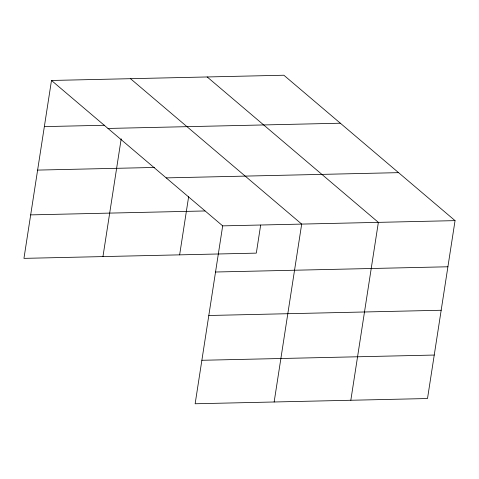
<?xml version="1.0" encoding="UTF-8"?>
<svg xmlns="http://www.w3.org/2000/svg" width="479" height="479" viewBox="0 0 479 479"><rect width="100%" height="100%" fill="white"/><g stroke="black" fill="none" stroke-linecap="round" stroke-linejoin="round"><path stroke-width="0.72" d="M51.492 80.466L222.681 225.872L195.139 403.767L427.507 398.534L455.05 220.633L283.861 75.233L51.492 80.466L23.95 258.367L256.319 253.128L260.654 225.124M102.955 256.588L121.187 138.832M179.637 254.858L188.642 196.689M274.144 401.989L301.686 224.088L130.498 78.688M350.826 400.258L378.368 222.364L207.179 76.957M44.349 126.612L104.721 125.253M107.985 128.45L340.353 123.217M37.613 170.093L154.591 167.452M166.189 177.889L398.558 172.65M30.68 214.885L204.982 210.958M222.681 225.872L455.05 220.633M215.538 272.012L447.907 266.779M208.808 315.493L441.177 310.254M201.875 360.286L434.243 355.053"/></g></svg>
